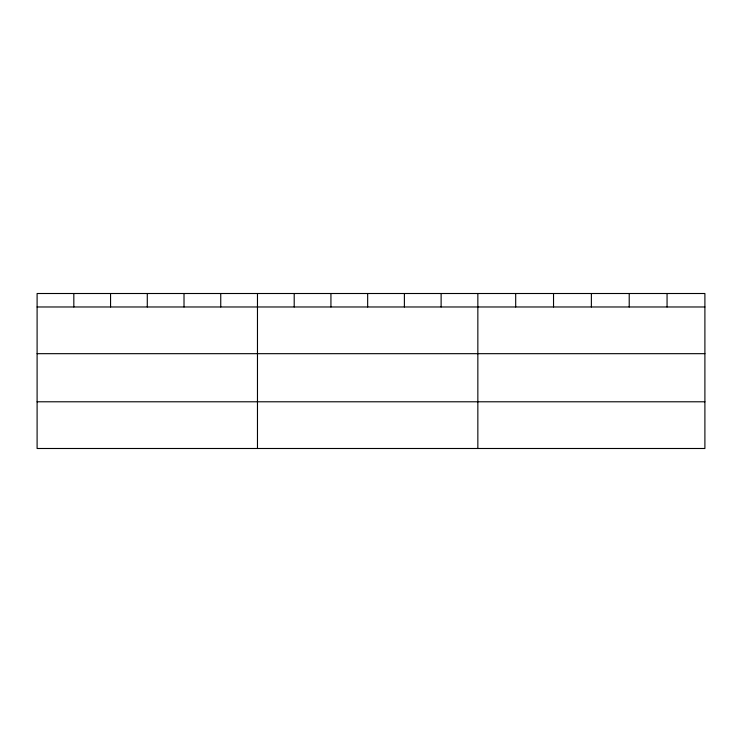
<?xml version="1.0" encoding="UTF-8"?>
<svg xmlns="http://www.w3.org/2000/svg" width="742" height="742" viewBox="0 0 742 742"><rect width="100%" height="100%" fill="white"/><g stroke="black" fill="none" stroke-linecap="round" stroke-linejoin="round"><path stroke-width="1.11" d="M704.9 353.674L704.9 293.507L37.1 293.507L37.1 448.493L704.9 448.493L704.9 353.674L37.1 353.674M37.1 306.975L704.9 306.975M37.1 401.784L704.9 401.784M667.058 293.507L667.058 306.975M629.216 293.507L629.216 306.975M591.374 293.507L591.374 306.975M553.532 293.507L553.532 306.975M515.69 293.507L515.69 306.975M477.848 293.507L477.848 448.493M441.119 293.507L441.119 306.975M404.39 293.507L404.39 306.975M367.661 293.507L367.661 306.975M330.932 293.507L330.932 306.975M294.203 293.507L294.203 306.975M257.474 293.507L257.474 448.493M220.745 293.507L220.745 306.975M184.016 293.507L184.016 306.975M147.287 293.507L147.287 306.975M110.558 293.507L110.558 306.975M73.829 293.507L73.829 306.975"/></g></svg>
